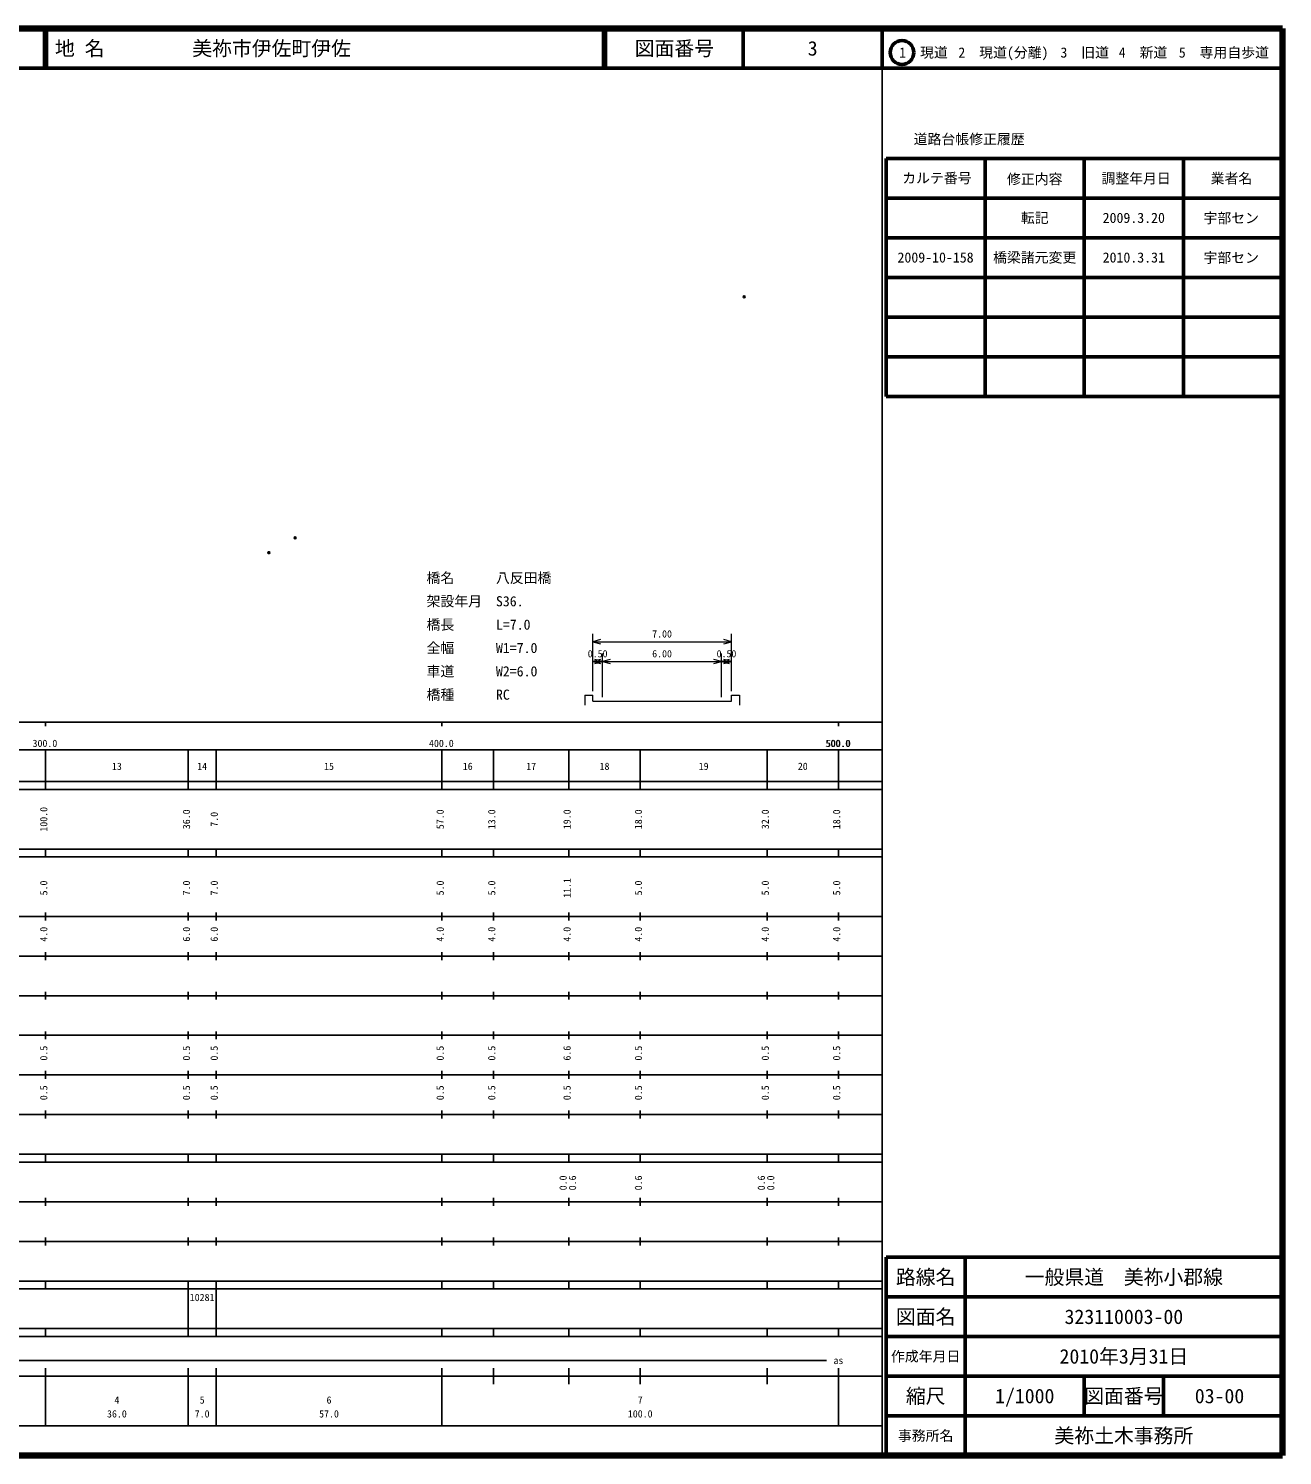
# Model space of a CAD drawing. Units: millimetres on the paper, with parts at other scales. Extents: x 40 to 680, y 20 to 380.
# Drawn here: x 363.7 to 680, y 20 to 380 of the extents above; entities that cross this region are included whole.
import ezdxf
from ezdxf.enums import TextEntityAlignment as Align

# ---------------------------------------------------------------- set-up
doc = ezdxf.new("R2010")
doc.units = ezdxf.units.MM
doc.header["$PDMODE"] = 32
doc.header["$PDSIZE"] = 0.5
doc.layers.add('S-OTRS', color=6, linetype='Continuous')
doc.layers.add('S-TTL-TXT', color=7, linetype='Continuous')
for name, color, linetype, lineweight in [('S-STR-HTXT', 7, 'Continuous', 13), ('S-TTL', 2, 'Continuous', 140), ('S-TTL-BAND', 7, 'Continuous', 25), ('S-TTL-FRAM', 2, 'Continuous', 50), ('S-TTL-LINE', 7, 'Continuous', 50)]:
    doc.layers.add(name, color=color, linetype=linetype, lineweight=lineweight)
doc.styles.add('ＭＳ ゴシック', font='')
doc.styles.get('ＭＳ ゴシック').set_extended_font_data('MS Gothic')

msp = doc.modelspace()

# ---------------------------------------------------------------- linework, layer by layer
at = {"layer": 'S-OTRS'}
for p in [(544.253, 312.321), (430.954, 251.478), (424.351, 247.768)]:
    msp.add_point(p, dxfattribs=at)
at = {"layer": 'S-STR-HTXT'}
for p, q in [((506.011, 212.809), (506.011, 227.309)), ((541.011, 212.809), (541.011, 227.309)), ((507.943, 225.827), (506.011, 225.309)), ((506.011, 225.309), (541.011, 225.309)), ((506.011, 225.309), (507.943, 224.791)), ((541.011, 225.309), (539.08, 225.827)), ((539.08, 224.791), (541.011, 225.309)), ((507.943, 220.827), (506.011, 220.309)), ((506.011, 220.309), (508.511, 220.309)), ((506.011, 220.309), (507.943, 219.791)), ((508.511, 220.309), (506.58, 220.827)), ((506.58, 219.791), (508.511, 220.309)), ((508.511, 211.309), (508.511, 222.309)), ((510.443, 220.827), (508.511, 220.309)), ((508.511, 220.309), (538.511, 220.309)), ((508.511, 220.309), (510.443, 219.791)), ((538.511, 220.309), (536.58, 220.827)), ((536.58, 219.791), (538.511, 220.309)), ((538.511, 211.309), (538.511, 222.309)), ((540.443, 220.827), (538.511, 220.309)), ((538.511, 220.309), (541.011, 220.309)), ((538.511, 220.309), (540.443, 219.791)), ((541.011, 220.309), (539.08, 220.827)), ((539.08, 219.791), (541.011, 220.309)), ((504.011, 211.809), (506.011, 211.809)), ((504.011, 211.809), (504.011, 209.309)), ((506.011, 210.309), (506.011, 211.809)), ((506.011, 210.309), (508.511, 210.309)), ((508.511, 210.309), (538.511, 210.309)), ((538.511, 210.309), (541.011, 210.309)), ((541.011, 210.309), (541.011, 211.809)), ((541.011, 211.809), (543.011, 211.809)), ((543.011, 211.809), (543.011, 209.309))]:
    msp.add_line(p, q, dxfattribs=at)
at = {"layer": 'S-TTL'}
for p, q in [((680, 380), (40, 380)), ((680, 20), (680, 380)), ((40, 20), (680, 20))]:
    msp.add_line(p, q, dxfattribs=at)
at = {"layer": 'S-TTL-BAND'}
for p, q in [((579, 20), (579, 370)), ((40, 205), (579, 205)), ((368, 205), (368, 204)), ((468, 205), (468, 204)), ((568, 205), (568, 204)), ((68, 198), (579, 198)), ((368, 188), (368, 198)), ((404, 188), (404, 198)), ((411, 188), (411, 198)), ((468, 188), (468, 198)), ((481, 188), (481, 198)), ((500, 188), (500, 198)), ((518, 188), (518, 198)), ((550, 188), (550, 198)), ((568, 188), (568, 198)), ((40, 190), (579, 190)), ((40, 188), (579, 188)), ((40, 173), (579, 173)), ((368, 171), (368, 173)), ((404, 171), (404, 173)), ((411, 171), (411, 173)), ((468, 171), (468, 173)), ((481, 171), (481, 173)), ((500, 171), (500, 173)), ((518, 171), (518, 173)), ((550, 171), (550, 173)), ((568, 171), (568, 173)), ((40, 171), (579, 171)), ((40, 156), (579, 156)), ((368, 155), (368, 157)), ((404, 155), (404, 157)), ((411, 155), (411, 157)), ((468, 155), (468, 157)), ((481, 155), (481, 157)), ((500, 155), (500, 157)), ((518, 155), (518, 157)), ((550, 155), (550, 157)), ((568, 155), (568, 157)), ((46, 146), (579, 146)), ((368, 145), (368, 147)), ((404, 145), (404, 147)), ((411, 145), (411, 147)), ((468, 145), (468, 147)), ((481, 145), (481, 147)), ((500, 145), (500, 147)), ((518, 145), (518, 147)), ((550, 145), (550, 147)), ((568, 145), (568, 147)), ((368, 135), (368, 137)), ((404, 135), (404, 137)), ((411, 135), (411, 137)), ((468, 135), (468, 137)), ((481, 135), (481, 137)), ((500, 135), (500, 137)), ((518, 135), (518, 137)), ((550, 135), (550, 137)), ((568, 135), (568, 137)), ((52, 136), (579, 136)), ((46, 126), (579, 126)), ((368, 125), (368, 127)), ((404, 125), (404, 127)), ((411, 125), (411, 127)), ((468, 125), (468, 127)), ((481, 125), (481, 127)), ((500, 125), (500, 127)), ((518, 125), (518, 127)), ((550, 125), (550, 127)), ((568, 125), (568, 127)), ((52, 116), (579, 116)), ((368, 115), (368, 117)), ((404, 115), (404, 117)), ((411, 115), (411, 117)), ((468, 115), (468, 117)), ((481, 115), (481, 117)), ((500, 115), (500, 117)), ((518, 115), (518, 117)), ((550, 115), (550, 117)), ((568, 115), (568, 117)), ((46, 106), (579, 106)), ((368, 105), (368, 107)), ((404, 105), (404, 107)), ((411, 105), (411, 107)), ((468, 105), (468, 107)), ((481, 105), (481, 107)), ((500, 105), (500, 107)), ((518, 105), (518, 107)), ((550, 105), (550, 107)), ((568, 105), (568, 107)), ((40, 96), (579, 96)), ((40, 94), (579, 94)), ((368, 94), (368, 96)), ((404, 94), (404, 96)), ((411, 94), (411, 96)), ((468, 94), (468, 96)), ((481, 94), (481, 96)), ((500, 94), (500, 96)), ((518, 94), (518, 96)), ((550, 94), (550, 96)), ((568, 94), (568, 96)), ((49, 84), (579, 84)), ((368, 83), (368, 85)), ((404, 83), (404, 85)), ((411, 83), (411, 85)), ((468, 83), (468, 85)), ((481, 83), (481, 85)), ((500, 83), (500, 85)), ((518, 83), (518, 85)), ((550, 83), (550, 85)), ((568, 83), (568, 85)), ((40, 74), (579, 74)), ((368, 73), (368, 75)), ((404, 73), (404, 75)), ((411, 73), (411, 75)), ((468, 73), (468, 75)), ((481, 73), (481, 75)), ((500, 73), (500, 75)), ((518, 73), (518, 75)), ((550, 73), (550, 75)), ((568, 73), (568, 75)), ((40, 64), (579, 64)), ((40, 62), (579, 62)), ((368, 62), (368, 64)), ((404, 62), (404, 64)), ((404, 52), (404, 62)), ((411, 62), (411, 64)), ((411, 52), (411, 62)), ((468, 62), (468, 64)), ((481, 62), (481, 64)), ((500, 62), (500, 64)), ((518, 62), (518, 64)), ((550, 62), (550, 64)), ((568, 62), (568, 64)), ((40, 52), (579, 52)), ((368, 50), (368, 52)), ((404, 50), (404, 52)), ((411, 50), (411, 52)), ((468, 50), (468, 52)), ((481, 50), (481, 52)), ((500, 50), (500, 52)), ((518, 50), (518, 52)), ((550, 50), (550, 52)), ((568, 50), (568, 52)), ((40, 50), (579, 50)), ((71, 44), (565, 44)), ((40, 40), (579, 40)), ((368, 27.5), (368, 42)), ((404, 27.5), (404, 42)), ((411, 27.5), (411, 42)), ((468, 27.5), (468, 42)), ((481, 38), (481, 42)), ((500, 38), (500, 42)), ((518, 38), (518, 42)), ((550, 38), (550, 42)), ((568, 27.5), (568, 42)), ((68, 27.5), (579, 27.5))]:
    msp.add_line(p, q, dxfattribs=at)
at = {"layer": 'S-TTL-FRAM'}
for p, q in [((580, 347.197), (580, 287.197)), ((580, 347.197), (680, 347.197)), ((580, 287.197), (680, 287.197)), ((680, 70), (580, 70)), ((580, 70), (580, 20))]:
    msp.add_line(p, q, dxfattribs=at)
at = {"layer": 'S-TTL-LINE'}
for p, q in [((367.75, 380), (367.75, 370)), ((368.25, 380), (368.25, 370)), ((508.747, 380), (508.747, 370)), ((509.247, 380), (509.247, 370)), ((543.997, 380), (543.997, 370)), ((579, 380), (579, 370)), ((40, 370), (680, 370)), ((605, 347.197), (605, 287.197)), ((630, 347.197), (630, 287.197)), ((655, 347.197), (655, 287.197)), ((580, 337.197), (680, 337.197)), ((580, 327.197), (680, 327.197)), ((580, 317.197), (680, 317.197)), ((580, 307.197), (680, 307.197)), ((580, 297.197), (680, 297.197)), ((600, 70), (600, 20)), ((680, 60), (580, 60)), ((680, 50), (580, 50)), ((680, 40), (580, 40)), ((630, 40), (630, 30)), ((650, 40), (650, 30)), ((680, 30), (580, 30))]:
    msp.add_line(p, q, dxfattribs=at)
msp.add_circle((584.031, 373.958), 3, dxfattribs=at)

# ---------------------------------------------------------------- texts
at = {"layer": 'S-STR-HTXT', "style": 'ＭＳ ゴシック'}
for s, p in [('橋名\u3000\u3000\u3000八反田橋', (464.101, 239.348)), ('架設年月\u3000S36.', (464.101, 233.457)), ('橋長\u3000\u3000\u3000L=7.0', (464.101, 227.566)), ('全幅\u3000\u3000\u3000W1=7.0', (464.101, 221.675)), ('車道\u3000\u3000\u3000W2=6.0', (464.101, 215.784)), ('橋種\u3000\u3000\u3000RC', (464.101, 209.893))]:
    msp.add_text(s, height=2.566, dxfattribs=at).set_placement(p, align=Align.BOTTOM_LEFT)
for s, p in [('7.00', (523.511, 225.809)), ('0.50', (507.261, 220.809)), ('6.00', (523.511, 220.809)), ('0.50', (539.761, 220.809))]:
    msp.add_text(s, height=1.833, dxfattribs=at).set_placement(p, align=Align.BOTTOM_CENTER)
at = {"layer": 'S-TTL-BAND', "style": 'ＭＳ ゴシック'}
for s, p in [('300.0', (367.844, 198.195)), ('400.0', (467.844, 198.195)), ('500.0', (567.844, 198.195)), ('500.0', (568, 198.195)), ('13', (386, 192.405)), ('14', (407.5, 192.405)), ('15', (439.5, 192.405)), ('16', (474.5, 192.405)), ('17', (490.5, 192.405)), ('18', (509, 192.405)), ('19', (534, 192.405)), ('20', (559, 192.405)), ('as', (568, 42.5)), ('4', (386, 32.523)), ('5', (407.5, 32.523)), ('6', (439.5, 32.523)), ('7', (518, 32.523)), ('36.0', (386, 29.033)), ('7.0', (407.5, 29.033)), ('57.0', (439.5, 29.033)), ('100.0', (518, 29.033))]:
    msp.add_text(s, height=1.833, dxfattribs=at).set_placement(p, align=Align.BOTTOM_CENTER)
for s, p in [('100.0', (369, 180.5)), ('36.0', (405, 180.5)), ('7.0', (412, 180.5)), ('57.0', (469, 180.5)), ('13.0', (482, 180.5)), ('19.0', (501, 180.5)), ('18.0', (519, 180.5)), ('32.0', (551, 180.5)), ('18.0', (569, 180.5)), ('5.0', (369, 163.174)), ('7.0', (405, 163.174)), ('7.0', (412, 163.174)), ('5.0', (469, 163.174)), ('5.0', (482, 163.174)), ('11.1', (501, 163.174)), ('5.0', (519, 163.174)), ('5.0', (551, 163.174)), ('5.0', (569, 163.174)), ('4.0', (369, 151.5)), ('6.0', (405, 151.5)), ('6.0', (412, 151.5)), ('4.0', (469, 151.5)), ('4.0', (482, 151.5)), ('4.0', (501, 151.5)), ('4.0', (519, 151.5)), ('4.0', (551, 151.5)), ('4.0', (569, 151.5)), ('0.5', (369, 121.5)), ('0.5', (405, 121.5)), ('0.5', (412, 121.5)), ('0.5', (469, 121.5)), ('0.5', (482, 121.5)), ('6.6', (501, 121.5)), ('0.5', (519, 121.5)), ('0.5', (551, 121.5)), ('0.5', (569, 121.5)), ('0.5', (369, 111.5)), ('0.5', (405, 111.5)), ('0.5', (412, 111.5)), ('0.5', (469, 111.5)), ('0.5', (482, 111.5)), ('0.5', (501, 111.5)), ('0.5', (519, 111.5)), ('0.5', (551, 111.5)), ('0.5', (569, 111.5)), ('0.0', (500, 88.764)), ('0.6', (502.37, 88.764)), ('0.6', (519, 88.764)), ('0.6', (550, 88.764)), ('0.0', (552.37, 88.764))]:
    msp.add_text(s, height=1.833, rotation=90, dxfattribs=at).set_placement(p, align=Align.BOTTOM_CENTER)
msp.add_text('10281', height=1.833, dxfattribs=at).set_placement((404.375, 58.405), align=Align.BOTTOM_LEFT)
at = {"layer": 'S-TTL-TXT', "style": 'ＭＳ ゴシック'}
for s, p in [('地 名', (370.38, 375)), ('美祢市伊佐町伊佐', (405.024, 375))]:
    msp.add_text(s, height=3.666, dxfattribs=at).set_placement(p, align=Align.MIDDLE_LEFT)
for s, height, p in [('図面番号', 3.666, (526.622, 375)), ('3', 3.666, (561.497, 375)), ('1\u3000現道', 2.566, (589.448, 373.958)), ('2\u3000現道(分離)', 2.566, (609.619, 373.958)), ('3\u3000旧道', 2.566, (630.121, 373.958)), ('4\u3000新道', 2.566, (644.824, 373.958)), ('5\u3000専用自歩道', 2.566, (665.228, 373.958)), ('道路台帳修正履歴', 2.566, (600.968, 352.113)), ('カルテ番号', 2.566, (592.839, 342.277)), ('修正内容', 2.566, (617.509, 342.023)), ('調整年月日', 2.566, (643.089, 342.197)), ('業者名', 2.566, (667.134, 342.197)), ('転記', 2.566, (617.5, 332.245)), ('2009.3.20', 2.566, (642.5, 332.245)), ('宇部セン', 2.566, (667.077, 332.189)), ('2009-10-158', 2.566, (592.5, 322.245)), ('橋梁諸元変更', 2.566, (617.5, 322.245)), ('2010.3.31', 2.566, (642.5, 322.245)), ('宇部セン', 2.566, (667.077, 322.189)), ('路線名', 3.666, (590, 65)), ('路線名', 3.666, (590, 65)), ('一般県道\u3000美祢小郡線', 3.666, (640, 65)), ('図面名', 3.666, (590, 55)), ('図面名', 3.666, (590, 55)), ('323110003-00', 3.666, (640, 55)), ('2010年3月31日', 3.666, (640, 45)), ('作成年月日', 2.566, (590, 45)), ('作成年月日', 2.566, (590, 45)), ('縮尺', 3.666, (590, 35)), ('縮尺', 3.666, (590, 35)), ('1/1000', 3.666, (615, 35)), ('図面番号', 3.666, (640, 35)), ('図面番号', 3.666, (640, 35)), ('03-00', 3.666, (664.125, 35)), ('事務所名', 2.566, (590, 25)), ('事務所名', 2.566, (590, 25)), ('美祢土木事務所', 3.666, (640, 25))]:
    msp.add_text(s, height=height, dxfattribs=at).set_placement(p, align=Align.MIDDLE_CENTER)

doc.saveas('drawing.dxf')
